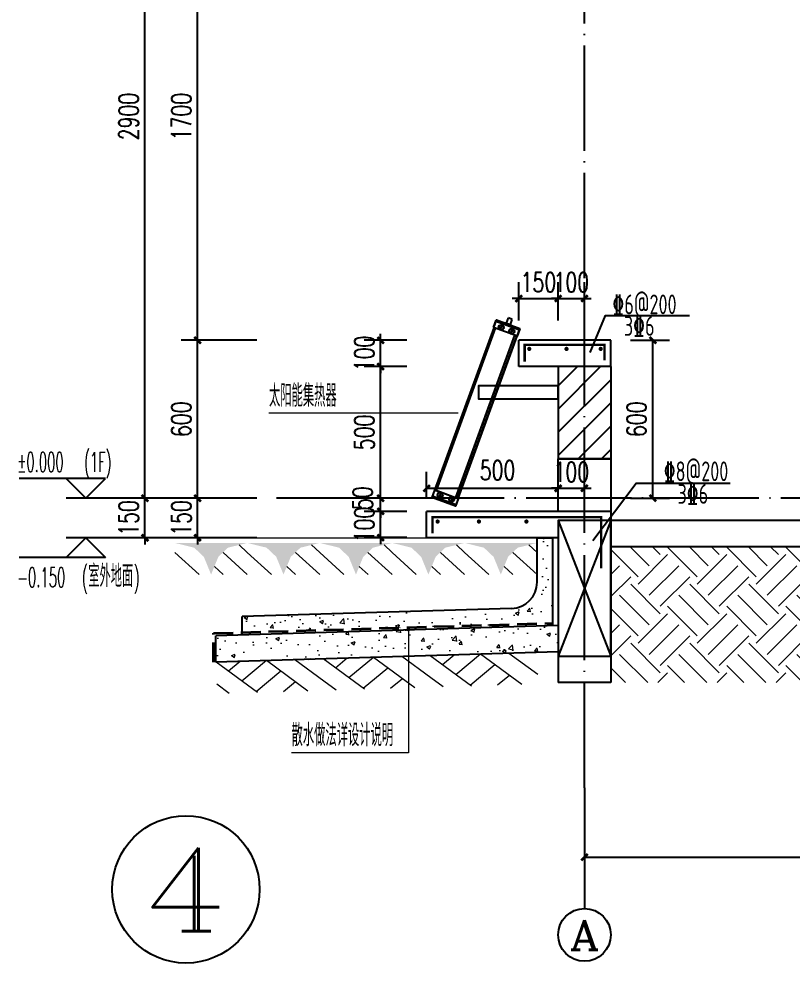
# Model space of a CAD drawing. Extents: x 393367 to 3005760, y 4998 to 826018.
# Drawn here: x 2836350 to 2839292, y 441870 to 445458 of the extents above; entities that cross this region are included whole.
import ezdxf
from ezdxf.enums import TextEntityAlignment as Align

# ---------------------------------------------------------------- set-up
doc = ezdxf.new("R2010")
doc.units = 0
doc.header["$LTSCALE"] = 1000
doc.linetypes.add('DASH', pattern=[0.35, 0.25, -0.1])
doc.linetypes.add('DOTE', pattern=[2.42, 2, -0.2, 0.02, -0.2])
doc.layers.get('0').update_dxf_attribs({"linetype": 'CONTINUOUS'})
doc.layers.get('Defpoints').update_dxf_attribs({"linetype": 'CONTINUOUS'})
for name, color, linetype in [('AXIS', 3, 'CONTINUOUS'), ('AXIS_TEXT', 7, 'CONTINUOUS'), ('COLUMN', 140, 'CONTINUOUS'), ('DIM_ELEV', 3, 'CONTINUOUS'), ('DOTE', 8, 'DOTE'), ('PUB_DIM', 3, 'CONTINUOUS'), ('PUB_HATCH', 8, 'CONTINUOUS'), ('PUB_TEXT', 7, 'CONTINUOUS'), ('S-大样-砼线', 7, 'CONTINUOUS'), ('S-引出线', 40, 'CONTINUOUS'), ('TEXT', 7, 'CONTINUOUS'), ('WALL', 130, 'CONTINUOUS'), ('实线层', 7, 'CONTINUOUS')]:
    doc.layers.add(name, color=color, linetype=linetype)
for name, color, linetype, lineweight in [('DIM_IDEN', 3, 'CONTINUOUS', 15), ('REIN', 1, 'CONTINUOUS', 18), ('填充', 251, 'CONTINUOUS', 5), ('平面-排水沟', 86, 'CONTINUOUS', 15), ('立面-中轮廓线', 30, 'CONTINUOUS', 35), ('粉刷', 251, 'CONTINUOUS', 9)]:
    doc.layers.add(name, color=color, linetype=linetype, lineweight=lineweight)
doc.styles.add('_TCH_AXIS', font='COMPLEX', dxfattribs={"bigfont": 'GBCBIG'})
doc.styles.add('_TCH_DIM', font='simplex.shx', dxfattribs={"width": 0.65, "bigfont": 'gbcbig.shx'})
doc.styles.add('_TCH_DIM_T3', font='SIMPLEX', dxfattribs={"width": 0.705882, "bigfont": 'GBCBIG'})
doc.styles.add('COMPLEX', font='COMPLEX')
doc.styles.add('DIM_FONT_T3', font='SIMPLEX', dxfattribs={"width": 0.705882, "bigfont": 'GBCBIG'})
doc.styles.add('TSSD_Rein', font='Tssdeng.shx', dxfattribs={"width": 0.7, "bigfont": 'hztxt.shx'})
doc.styles.add('w', font='tssdeng.shx', dxfattribs={"width": 0.8, "bigfont": 'tssdchn.shx'})
doc.dimstyles.new('_TCH_ARCH&&25', dxfattribs={"dimtxt": 74.375, "dimasz": 25, "dimexe": 62.5, "dimexo": 75, "dimgap": 25, "dimtad": 1, "dimdec": 0, "dimzin": 0, "dimdsep": 46, "dimtxsty": '_TCH_DIM_T3', "dimblk": 'ARCHTICK', "dimcen": 0.09, "dimclrt": 7, "dimazin": 2, "dimtfac": 1, "dimtdec": 0, "dimtix": 1, "dimtmove": 2, "dimatfit": 3, "dimfxl": 1, "dimtolj": 1, "dimtzin": 0, "dimarcsym": 0})
pattern_1 = [(50, (28072.99, 249033.25), (143.452037, -12.550427), [15, -165]), (355, (28072.99, 249033.25), (-27.750267, 150.438427), [12, -132]), (100.4514, (28084.94, 249032.2), (115.701876, 137.88791), [12.74804, -140.22842]), (46.1842, (28072.99, 249073.25), (213.44821, -33.1038), [22.5, -247.5]), (96.6356, (28090.77, 249070.5), (186.93254, 194.82357), [19.12206, -210.3426]), (351.1842, (28072.99, 249073.25), (186.93239, 194.82372), [18, -198]), (21, (28092.99, 249063.25), (119.38141, -80.52378), [15, -165]), (326, (28092.99, 249063.25), (48.663066, 145.03001), [12, -132]), (71.4514, (28102.93, 249056.54), (168.044526, 64.5061), [12.74804, -140.22842]), (37.5, (28072.986, 249033.25), (2.431971, 66.578771), [0, -130.4, 0, -134, 0, -132.5]), (7.5, (28072.986, 249033.25), (52.613907, 78.882342), [0, -76.4, 0, -127.4, 0, -50.5]), (327.5, (28028.386, 249033.25), (106.764487, -4.510974), [0, -50, 0, -156, 0, -207]), (317.5, (28008.39, 249033.25), (116.637234, 20.020996), [0, -65, 0, -103.6, 0, -147])]

# ---------------------------------------------------------------- blocks, each defined once
blk = doc.blocks.new('A$C01192DFB')
at = {"layer": '实线层', "color": 5}
for p, q in [((-196.4, 238.3), (-189.3, 257.6)), ((-174.3, 252.1), (-189.3, 257.6)), ((-181.3, 232.8), (-174.3, 252.1)), ((-468.5, -396.9), (-243.8, 220.5)), ((-243.5, 220.4), (-468.2, -397)), ((-467.7, -397.2), (-243, 220.2)), ((-240, 219.1), (-464.7, -398.3)), ((-239.5, 218.9), (-464.2, -398.5)), ((-245.2, 221), (-235.1, 248.7)), ((-155, 188.2), (-245.2, 221)), ((-244.8, 220.8), (-234.5, 249)), ((-146.5, 211.5), (-236.8, 244.3)), ((-146.9, 212), (-236.2, 244.4)), ((-235.1, 248.7), (-234.7, 248.5)), ((-145.3, 216.4), (-234.6, 248.9)), ((-145.2, 216.5), (-234.5, 249)), ((-219.7, 220.8), (-218.7, 223.5)), ((-217.8, 218.6), (-219.7, 220.8)), ((-219.4, 214.4), (-214.3, 228.2)), ((-218.7, 223.5), (-215.9, 224)), ((-215, 219.1), (-217.8, 218.6)), ((-215.9, 224), (-214, 221.8)), ((-214, 221.8), (-215, 219.1)), ((-196.4, 238.3), (-203, 237.5)), ((-176.7, 228), (-203, 237.5)), ((-196.4, 238.3), (-181.3, 232.8)), ((-181.3, 232.8), (-176.7, 228)), ((-155.5, 188.3), (-145.2, 216.5)), ((-155, 188.2), (-144.9, 215.9)), ((-144.9, 215.9), (-145.4, 216)), ((-166, 192.2), (-390.7, -425.2)), ((-165.7, 192), (-390.4, -425.3)), ((-381.9, -428.4), (-157.2, 189)), ((-156.8, 188.8), (-381.5, -428.6)), ((-381.1, -428.7), (-156.4, 188.7)), ((-179.3, 206.1), (-178.4, 208.8)), ((-177.5, 203.9), (-179.3, 206.1)), ((-179, 199.7), (-174, 213.5)), ((-178.4, 208.8), (-175.5, 209.3)), ((-174.6, 204.4), (-177.5, 203.9)), ((-175.5, 209.3), (-173.7, 207.1)), ((-173.7, 207.1), (-174.6, 204.4)), ((-469.9, -396.4), (-480, -424.1)), ((-480, -424.1), (-479.6, -424.3)), ((-469.5, -396.6), (-479.7, -424.8)), ((-390.4, -457.1), (-479.7, -424.6)), ((-390.5, -457.2), (-479.7, -424.8)), ((-388.2, -452.5), (-478.4, -419.7)), ((-388.8, -452.7), (-478.1, -420.2)), ((-379.7, -429.2), (-469.9, -396.4)), ((-379.7, -429.2), (-468, -397.1)), ((-450.2, -412.7), (-451.2, -415.4)), ((-451.2, -415.4), (-449.4, -417.6)), ((-445.9, -408), (-450.9, -421.8)), ((-447.4, -412.2), (-450.2, -412.7)), ((-449.4, -417.6), (-446.5, -417.1)), ((-445.5, -414.4), (-447.4, -412.2)), ((-446.5, -417.1), (-445.5, -414.4)), ((-406.6, -428.6), (-407.6, -431.3)), ((-402.2, -423.9), (-407.2, -437.7)), ((-403.7, -428.1), (-406.6, -428.6)), ((-401.9, -430.3), (-403.7, -428.1)), ((-402.9, -433), (-401.9, -430.3)), ((-380.2, -429.1), (-390.5, -457.2)), ((-379.7, -429.2), (-389.8, -456.9)), ((-407.6, -431.3), (-405.7, -433.5)), ((-405.7, -433.5), (-402.9, -433)), ((-389.8, -456.9), (-390.3, -456.8))]:
    blk.add_line(p, q, dxfattribs=at)
for points in [[(-236.8, 244.3), (-236.7, 244.4), (-236.5, 244.5), (-236.4, 244.5), (-236.2, 244.4)], [(-146.5, 211.5), (-146.5, 211.6), (-146.6, 211.7), (-146.7, 211.9), (-146.9, 212)], [(-478.4, -419.7), (-478.4, -419.8), (-478.4, -420), (-478.2, -420.1), (-478.1, -420.2)], [(-388.2, -452.5), (-388.3, -452.6), (-388.4, -452.7), (-388.6, -452.7), (-388.8, -452.7)]]:
    blk.add_lwpolyline(points, dxfattribs=at)
blk.add_lwpolyline([(0, 0), (-302.4, 0), (-302.4, -49.7), (0, -49.7)], close=True, dxfattribs=at)
for centre, radius in [((-216.8, 221.3), 10), ((-216.8, 221.3), 9.5), ((-176.5, 206.6), 10), ((-176.5, 206.6), 9.5), ((-448.4, -414.9), 10), ((-448.4, -414.9), 9.5), ((-404.7, -430.8), 10), ((-404.7, -430.8), 9.5)]:
    blk.add_circle(centre, radius, dxfattribs=at)
for centre, start, end in [((-234.7, 248.5), 70, 160), ((-145.4, 216), 340, 70), ((-479.6, -424.3), 160, 250), ((-390.3, -456.8), 250, 340)]:
    blk.add_arc(centre, 0.5, start, end, dxfattribs=at)
blk = doc.blocks.new('$LINEPAT$素土夯实')
at = {"color": 0}
for p, q in [((0, -210), (210, 0)), ((120, -300), (420, 0)), ((420, 0), (607.5, -187.5)), ((495, -300), (795, 0)), ((615, 0), (705, -90)), ((315, -105), (502.5, -292.5)), ((210, -210), (300, -300)), ((705, -300), (795, -210))]:
    blk.add_line(p, q, dxfattribs=at)
blk = doc.blocks.new('$LinePat$自然土壤')
at = {"color": 0}
for p, q in [((0, -90), (71, -19)), ((0, -300), (210.7, -89.3)), ((420, -300), (630, -90)), ((210, -300), (286.4, -223.6))]:
    blk.add_line(p, q, dxfattribs=at)
for points in [[(0, 0), (630, 0), (168, -45), (462, -45)], [(168, -45), (462, -45), (252, -132), (378, -132)], [(252, -132), (378, -132), (315, -300)]]:
    blk.add_solid(points, dxfattribs=at)
blk = doc.blocks.new('sanshui')
at = {"layer": '粉刷'}
h = blk.add_hatch(dxfattribs=at)
h.set_pattern_fill('混凝土', color=256, scale=20)
h.set_pattern_definition(pattern_1)
edge = h.paths.add_edge_path()
edge.add_line((346317.8, 427329.6), (346257.8, 427329.6))
edge.add_line((346257.8, 427329.6), (346257.8, 427160.3))
edge.add_arc((346157.8, 427160.3), 100, 271.7184, 360, ccw=False)
edge.add_line((346160.8, 427060.3), (345137.8, 427029.6))
edge.add_line((345137.8, 427029.6), (345137.8, 426969.6))
edge.add_line((345137.8, 426969.6), (346317.8, 427005))
edge.add_line((346317.8, 427005), (346317.8, 427329.6))
h = blk.add_hatch(dxfattribs=at)
h.set_pattern_fill('混凝土', color=256, scale=20)
h.set_pattern_definition(pattern_1)
h.paths.add_polyline_path([(346337.8, 426895.6), (346337.8, 426995.6), (345037.8, 426956.6), (345037.8, 426856.6)])
at = {"layer": 'COLUMN'}
for p, q in [((346257.8, 427329.6), (346317.8, 427329.6)), ((346257.8, 427160.3), (346257.8, 427329.6)), ((346317.8, 426995), (346317.8, 427329.6)), ((346160.8, 427060.3), (345137.8, 427029.6)), ((345137.8, 426959.6), (345137.8, 427029.6)), ((346338.1, 426995.6), (345037.8, 426956.6)), ((345037.8, 426856.6), (345037.8, 426956.6)), ((346338.1, 426895.6), (345037.8, 426856.6))]:
    blk.add_line(p, q, dxfattribs=at)
blk.add_arc((346157.8, 427160.3), 100, 271.7184, 0, dxfattribs=at)
at = {"layer": '立面-中轮廓线', "linetype": 'DASH', "ltscale": 0.3}
blk.add_lwpolyline([(345027.8, 426856.6), (345027.8, 426966.3), (346317.8, 427005)], dxfattribs=at)
at = {"layer": '粉刷'}
blk.add_line((344881.5, 427329.6), (346257.8, 427329.6), dxfattribs=at)
at = {"layer": '粉刷', "yscale": 0.4, "zscale": 0.4}
for name, p, xscale, rotation in [('$LinePat$自然土壤', (345156.8, 427309.6), -0.4369306507241237, 359.9999999999903), ('$LinePat$自然土壤', (345432, 427309.6), -0.4369306507241237, 359.9999999999903), ('$LinePat$自然土壤', (345707.3, 427309.6), -0.4369306507241237, 359.9999999999903), ('$LinePat$自然土壤', (345982.6, 427309.6), -0.4369306507241237, 359.9999999999903), ('$LinePat$自然土壤', (346257.8, 427309.6), -0.4369306507241237, 359.9999999999903), ('$LINEPAT$素土夯实', (345851.2, 426881), -0.5117605352322558, 1.718358001643932), ('$LINEPAT$素土夯实', (346257.8, 426893.2), -0.5117605352322558, 1.718358001643932), ('$LINEPAT$素土夯实', (345444.5, 426868.8), -0.5117605352322558, 1.718358001643932)]:
    blk.add_blockref(name, p, dxfattribs=dict(at, xscale=xscale, rotation=rotation))
blk = doc.blocks.new('_ArchTick')
at = {"color": 0, "linetype": 'ByBlock', "const_width": 0.4}
blk.add_lwpolyline([(-0.5, -0.5), (0.5, 0.5)], dxfattribs=at)
blk = doc.blocks.new('*D1019')
at = {"layer": 'Defpoints', "color": 0, "transparency": 16777216}
for p in [(2838599.4, 444236.5), (2838759.4, 444236.5), (2838599.4, 443636.5)]:
    blk.add_point(p, dxfattribs=at)
at = {"layer": 'PUB_DIM', "color": 0, "lineweight": -2, "transparency": 16777216}
for p, q in [((2838674.4, 444236.5), (2838821.9, 444236.5)), ((2838759.4, 443636.5), (2838759.4, 444236.5)), ((2838674.4, 443636.5), (2838821.9, 443636.5))]:
    blk.add_line(p, q, dxfattribs=at)
at = {"layer": 'PUB_DIM', "color": 0, "lineweight": -2, "transparency": 16777216, "xscale": 25, "yscale": 25, "zscale": 25}
for p, rotation in [((2838759.4, 444236.5), 90), ((2838759.4, 443636.5), 270)]:
    blk.add_blockref('_ArchTick', p, dxfattribs=dict(at, rotation=rotation))
at = {"layer": 'PUB_DIM', "color": 7, "transparency": 16777216, "insert": (2838697.2, 443936.5), "char_height": 74.38, "attachment_point": 5, "rotation": 90, "style": '_TCH_DIM_T3'}
blk.add_mtext('\\A1;600', dxfattribs=at)
blk = doc.blocks.new('*D1020')
at = {"layer": 'Defpoints', "color": 0, "transparency": 16777216}
for p in [(2838399.5, 443674.1), (2837899.4, 443561.5), (2838399.5, 443561.5)]:
    blk.add_point(p, dxfattribs=at)
at = {"layer": 'PUB_DIM', "color": 0, "lineweight": -2, "transparency": 16777216}
for p, q in [((2837899.4, 443636.5), (2837899.4, 443736.6)), ((2838399.5, 443636.5), (2838399.5, 443736.6)), ((2837899.4, 443674.1), (2838399.5, 443674.1))]:
    blk.add_line(p, q, dxfattribs=at)
at = {"layer": 'PUB_DIM', "color": 0, "lineweight": -2, "transparency": 16777216, "xscale": 25, "yscale": 25, "zscale": 25, "rotation": 180}
blk.add_blockref('_ArchTick', (2837899.4, 443674.1), dxfattribs=at)
at = {"layer": 'PUB_DIM', "color": 0, "lineweight": -2, "transparency": 16777216, "xscale": 25, "yscale": 25, "zscale": 25}
blk.add_blockref('_ArchTick', (2838399.5, 443674.1), dxfattribs=at)
at = {"layer": 'PUB_DIM', "color": 7, "transparency": 16777216, "insert": (2838169, 443742.8), "char_height": 74.38, "attachment_point": 5, "style": '_TCH_DIM_T3'}
blk.add_mtext('\\A1;500', dxfattribs=at)
blk = doc.blocks.new('*D1021')
at = {"layer": 'Defpoints', "color": 0, "transparency": 16777216}
for p in [(2838499.5, 443674.1), (2838399.5, 443561.5), (2838499.5, 443561.5)]:
    blk.add_point(p, dxfattribs=at)
at = {"layer": 'PUB_DIM', "color": 0, "lineweight": -2, "transparency": 16777216}
for p, q in [((2838399.5, 443636.5), (2838399.5, 443736.6)), ((2838499.5, 443636.5), (2838499.5, 443736.6)), ((2838399.5, 443674.1), (2838374.5, 443674.1)), ((2838399.5, 443674.1), (2838499.5, 443674.1)), ((2838499.5, 443674.1), (2838524.5, 443674.1))]:
    blk.add_line(p, q, dxfattribs=at)
at = {"layer": 'PUB_DIM', "color": 0, "lineweight": -2, "transparency": 16777216, "xscale": 25, "yscale": 25, "zscale": 25}
blk.add_blockref('_ArchTick', (2838399.5, 443674.1), dxfattribs=at)
at = {"layer": 'PUB_DIM', "color": 0, "lineweight": -2, "transparency": 16777216, "xscale": 25, "yscale": 25, "zscale": 25, "rotation": 180}
blk.add_blockref('_ArchTick', (2838499.5, 443674.1), dxfattribs=at)
at = {"layer": 'PUB_DIM', "color": 7, "transparency": 16777216, "insert": (2838449.5, 443736.2), "char_height": 74.38, "attachment_point": 5, "style": '_TCH_DIM_T3'}
blk.add_mtext('\\A1;100', dxfattribs=at)
blk = doc.blocks.new('*D1022')
at = {"layer": 'Defpoints', "color": 0, "transparency": 16777216}
for p in [(2838399.4, 444395), (2838249.4, 444236.5), (2838399.4, 444236.5)]:
    blk.add_point(p, dxfattribs=at)
at = {"layer": 'PUB_DIM', "color": 0, "lineweight": -2, "transparency": 16777216}
for p, q in [((2838249.4, 444311.5), (2838249.4, 444457.5)), ((2838399.4, 444311.5), (2838399.4, 444457.5)), ((2838249.4, 444395), (2838224.4, 444395)), ((2838249.4, 444395), (2838399.4, 444395)), ((2838399.4, 444395), (2838424.4, 444395))]:
    blk.add_line(p, q, dxfattribs=at)
at = {"layer": 'PUB_DIM', "color": 0, "lineweight": -2, "transparency": 16777216, "xscale": 25, "yscale": 25, "zscale": 25}
blk.add_blockref('_ArchTick', (2838249.4, 444395), dxfattribs=at)
at = {"layer": 'PUB_DIM', "color": 0, "lineweight": -2, "transparency": 16777216, "xscale": 25, "yscale": 25, "zscale": 25, "rotation": 180}
blk.add_blockref('_ArchTick', (2838399.4, 444395), dxfattribs=at)
at = {"layer": 'PUB_DIM', "color": 7, "transparency": 16777216, "insert": (2838324.4, 444457.2), "char_height": 74.38, "attachment_point": 5, "style": '_TCH_DIM_T3'}
blk.add_mtext('\\A1;150', dxfattribs=at)
blk = doc.blocks.new('*D1023')
at = {"layer": 'Defpoints', "color": 0, "transparency": 16777216}
for p in [(2838499.4, 444395), (2838399.4, 444236.5), (2838499.4, 444236.5)]:
    blk.add_point(p, dxfattribs=at)
at = {"layer": 'PUB_DIM', "color": 0, "lineweight": -2, "transparency": 16777216}
for p, q in [((2838399.4, 444311.5), (2838399.4, 444457.5)), ((2838499.4, 444311.5), (2838499.4, 444457.5)), ((2838399.4, 444395), (2838374.4, 444395)), ((2838399.4, 444395), (2838499.4, 444395)), ((2838499.4, 444395), (2838524.4, 444395))]:
    blk.add_line(p, q, dxfattribs=at)
at = {"layer": 'PUB_DIM', "color": 0, "lineweight": -2, "transparency": 16777216, "xscale": 25, "yscale": 25, "zscale": 25}
blk.add_blockref('_ArchTick', (2838399.4, 444395), dxfattribs=at)
at = {"layer": 'PUB_DIM', "color": 0, "lineweight": -2, "transparency": 16777216, "xscale": 25, "yscale": 25, "zscale": 25, "rotation": 180}
blk.add_blockref('_ArchTick', (2838499.4, 444395), dxfattribs=at)
at = {"layer": 'PUB_DIM', "color": 7, "transparency": 16777216, "insert": (2838449.4, 444457.2), "char_height": 74.38, "attachment_point": 5, "style": '_TCH_DIM_T3'}
blk.add_mtext('\\A1;100', dxfattribs=at)
blk = doc.blocks.new('*D1024')
at = {"layer": 'Defpoints', "color": 0, "transparency": 16777216}
for p in [(2837724.8, 444236.5), (2837899.4, 444236.5), (2837899.4, 444136.5)]:
    blk.add_point(p, dxfattribs=at)
at = {"layer": 'PUB_DIM', "color": 0, "lineweight": -2, "transparency": 16777216}
for p, q in [((2837724.8, 444236.5), (2837724.8, 444261.5)), ((2837824.4, 444236.5), (2837662.3, 444236.5)), ((2837724.8, 444136.5), (2837724.8, 444236.5)), ((2837824.4, 444136.5), (2837662.3, 444136.5)), ((2837724.8, 444136.5), (2837724.8, 444111.5))]:
    blk.add_line(p, q, dxfattribs=at)
at = {"layer": 'PUB_DIM', "color": 0, "lineweight": -2, "transparency": 16777216, "xscale": 25, "yscale": 25, "zscale": 25}
for p, rotation in [((2837724.8, 444236.5), 270), ((2837724.8, 444136.5), 90)]:
    blk.add_blockref('_ArchTick', p, dxfattribs=dict(at, rotation=rotation))
at = {"layer": 'PUB_DIM', "color": 7, "transparency": 16777216, "insert": (2837662.6, 444186.5), "char_height": 74.38, "attachment_point": 5, "rotation": 90, "style": '_TCH_DIM_T3'}
blk.add_mtext('\\A1;100', dxfattribs=at)
blk = doc.blocks.new('*D1025')
at = {"layer": 'Defpoints', "color": 0, "transparency": 16777216}
for p in [(2837724.8, 444136.5), (2837899.4, 444136.5), (2837899.4, 443636.5)]:
    blk.add_point(p, dxfattribs=at)
at = {"layer": 'PUB_DIM', "color": 0, "lineweight": -2, "transparency": 16777216}
for p, q in [((2837824.4, 444136.5), (2837662.3, 444136.5)), ((2837724.8, 443636.5), (2837724.8, 444136.5)), ((2837824.4, 443636.5), (2837662.3, 443636.5))]:
    blk.add_line(p, q, dxfattribs=at)
at = {"layer": 'PUB_DIM', "color": 0, "lineweight": -2, "transparency": 16777216, "xscale": 25, "yscale": 25, "zscale": 25}
for p, rotation in [((2837724.8, 444136.5), 90), ((2837724.8, 443636.5), 270)]:
    blk.add_blockref('_ArchTick', p, dxfattribs=dict(at, rotation=rotation))
at = {"layer": 'PUB_DIM', "color": 7, "transparency": 16777216, "insert": (2837662.6, 443886.5), "char_height": 74.38, "attachment_point": 5, "rotation": 90, "style": '_TCH_DIM_T3'}
blk.add_mtext('\\A1;500', dxfattribs=at)
blk = doc.blocks.new('*D1026')
at = {"layer": 'Defpoints', "color": 0, "transparency": 16777216}
for p in [(2837724.8, 443636.5), (2837899.4, 443636.5), (2837899.4, 443586.5)]:
    blk.add_point(p, dxfattribs=at)
at = {"layer": 'PUB_DIM', "color": 0, "lineweight": -2, "transparency": 16777216}
for p, q in [((2837824.4, 443636.5), (2837662.3, 443636.5)), ((2837724.8, 443636.5), (2837724.8, 443661.5)), ((2837724.8, 443586.5), (2837724.8, 443636.5)), ((2837824.4, 443586.5), (2837662.3, 443586.5)), ((2837724.8, 443586.5), (2837724.8, 443561.5))]:
    blk.add_line(p, q, dxfattribs=at)
at = {"layer": 'PUB_DIM', "color": 0, "lineweight": -2, "transparency": 16777216, "xscale": 25, "yscale": 25, "zscale": 25}
for p, rotation in [((2837724.8, 443636.5), 270), ((2837724.8, 443586.5), 90)]:
    blk.add_blockref('_ArchTick', p, dxfattribs=dict(at, rotation=rotation))
at = {"layer": 'PUB_DIM', "color": 7, "transparency": 16777216, "insert": (2837656.1, 443636.5), "char_height": 74.38, "attachment_point": 5, "rotation": 90, "style": '_TCH_DIM_T3'}
blk.add_mtext('\\A1;50', dxfattribs=at)
blk = doc.blocks.new('*D1027')
at = {"layer": 'Defpoints', "color": 0, "transparency": 16777216}
for p in [(2837724.8, 443586.5), (2837899.4, 443586.5), (2837899.4, 443486.5)]:
    blk.add_point(p, dxfattribs=at)
at = {"layer": 'PUB_DIM', "color": 0, "lineweight": -2, "transparency": 16777216}
for p, q in [((2837724.8, 443586.5), (2837724.8, 443611.5)), ((2837824.4, 443586.5), (2837662.3, 443586.5)), ((2837724.8, 443486.5), (2837724.8, 443586.5)), ((2837824.4, 443486.5), (2837662.3, 443486.5)), ((2837724.8, 443486.5), (2837724.8, 443461.5))]:
    blk.add_line(p, q, dxfattribs=at)
at = {"layer": 'PUB_DIM', "color": 0, "lineweight": -2, "transparency": 16777216, "xscale": 25, "yscale": 25, "zscale": 25}
for p, rotation in [((2837724.8, 443586.5), 270), ((2837724.8, 443486.5), 90)]:
    blk.add_blockref('_ArchTick', p, dxfattribs=dict(at, rotation=rotation))
at = {"layer": 'PUB_DIM', "color": 7, "transparency": 16777216, "insert": (2837662.6, 443536.5), "char_height": 74.38, "attachment_point": 5, "rotation": 90, "style": '_TCH_DIM_T3'}
blk.add_mtext('\\A1;100', dxfattribs=at)
blk = doc.blocks.new('*D1079')
at = {"layer": 'AXIS', "color": 0, "lineweight": -2, "transparency": 16777216}
for p, q in [((2838499.4, 442461.5), (2838499.4, 442209.9)), ((2840299.4, 442461.5), (2840299.4, 442209.9)), ((2838499.4, 442272.4), (2840299.4, 442272.4))]:
    blk.add_line(p, q, dxfattribs=at)
at = {"layer": 'Defpoints', "color": 0, "transparency": 16777216}
for p in [(2838499.4, 442536.5), (2840299.4, 442536.5), (2840299.4, 442272.4)]:
    blk.add_point(p, dxfattribs=at)
at = {"layer": 'AXIS', "color": 0, "lineweight": -2, "transparency": 16777216, "xscale": 25, "yscale": 25, "zscale": 25, "rotation": 180}
blk.add_blockref('_ArchTick', (2838499.4, 442272.4), dxfattribs=at)
at = {"layer": 'AXIS', "color": 0, "lineweight": -2, "transparency": 16777216, "xscale": 25, "yscale": 25, "zscale": 25}
blk.add_blockref('_ArchTick', (2840299.4, 442272.4), dxfattribs=at)
at = {"layer": 'AXIS', "color": 7, "transparency": 16777216, "insert": (2839399.4, 442334.6), "char_height": 74.38, "attachment_point": 5, "style": '_TCH_DIM_T3'}
blk.add_mtext('\\A1;1800', dxfattribs=at)
blk = doc.blocks.new('*D1083')
at = {"layer": 'Defpoints', "color": 0, "transparency": 16777216}
for p in [(2837029.2, 443636.5), (2837329.2, 443636.5), (2837329.2, 443486)]:
    blk.add_point(p, dxfattribs=at)
at = {"layer": 'PUB_DIM', "color": 0, "lineweight": -2, "transparency": 16777216}
for p, q in [((2837254.2, 443636.5), (2836966.7, 443636.5)), ((2837029.2, 443636.5), (2837029.2, 443661.5)), ((2837029.2, 443486), (2837029.2, 443636.5)), ((2837254.2, 443486), (2836966.7, 443486)), ((2837029.2, 443486), (2837029.2, 443461))]:
    blk.add_line(p, q, dxfattribs=at)
at = {"layer": 'PUB_DIM', "color": 0, "lineweight": -2, "transparency": 16777216, "xscale": 25, "yscale": 25, "zscale": 25}
for p, rotation in [((2837029.2, 443636.5), 270), ((2837029.2, 443486), 90)]:
    blk.add_blockref('_ArchTick', p, dxfattribs=dict(at, rotation=rotation))
at = {"layer": 'PUB_DIM', "color": 7, "transparency": 16777216, "insert": (2836967.1, 443561.2), "char_height": 74.38, "attachment_point": 5, "rotation": 90, "style": '_TCH_DIM_T3'}
blk.add_mtext('\\A1;150', dxfattribs=at)
blk = doc.blocks.new('*D1084')
at = {"layer": 'Defpoints', "color": 0, "transparency": 16777216}
for p in [(2837029.2, 444236.5), (2837329.2, 444236.5), (2837329.2, 443636.5)]:
    blk.add_point(p, dxfattribs=at)
at = {"layer": 'PUB_DIM', "color": 0, "lineweight": -2, "transparency": 16777216}
for p, q in [((2837254.2, 444236.5), (2836966.7, 444236.5)), ((2837029.2, 443636.5), (2837029.2, 444236.5)), ((2837254.2, 443636.5), (2836966.7, 443636.5))]:
    blk.add_line(p, q, dxfattribs=at)
at = {"layer": 'PUB_DIM', "color": 0, "lineweight": -2, "transparency": 16777216, "xscale": 25, "yscale": 25, "zscale": 25}
for p, rotation in [((2837029.2, 444236.5), 90), ((2837029.2, 443636.5), 270)]:
    blk.add_blockref('_ArchTick', p, dxfattribs=dict(at, rotation=rotation))
at = {"layer": 'PUB_DIM', "color": 7, "transparency": 16777216, "insert": (2836967.1, 443936.5), "char_height": 74.38, "attachment_point": 5, "rotation": 90, "style": '_TCH_DIM_T3'}
blk.add_mtext('\\A1;600', dxfattribs=at)
blk = doc.blocks.new('*D1085')
at = {"layer": 'Defpoints', "color": 0, "transparency": 16777216}
for p in [(2837029.2, 445936.5), (2837329.2, 445936.5), (2837329.2, 444236.5)]:
    blk.add_point(p, dxfattribs=at)
at = {"layer": 'PUB_DIM', "color": 0, "lineweight": -2, "transparency": 16777216}
for p, q in [((2837254.2, 445936.5), (2836966.7, 445936.5)), ((2837029.2, 444236.5), (2837029.2, 445936.5)), ((2837254.2, 444236.5), (2836966.7, 444236.5))]:
    blk.add_line(p, q, dxfattribs=at)
at = {"layer": 'PUB_DIM', "color": 0, "lineweight": -2, "transparency": 16777216, "xscale": 25, "yscale": 25, "zscale": 25}
for p, rotation in [((2837029.2, 445936.5), 90), ((2837029.2, 444236.5), 270)]:
    blk.add_blockref('_ArchTick', p, dxfattribs=dict(at, rotation=rotation))
at = {"layer": 'PUB_DIM', "color": 7, "transparency": 16777216, "insert": (2836967.1, 445086.5), "char_height": 74.38, "attachment_point": 5, "rotation": 90, "style": '_TCH_DIM_T3'}
blk.add_mtext('\\A1;1700', dxfattribs=at)
blk = doc.blocks.new('*D1103')
at = {"layer": 'Defpoints', "color": 0, "transparency": 16777216}
for p in [(2836829.2, 443636.5), (2837329.2, 443636.5), (2837329.2, 443486)]:
    blk.add_point(p, dxfattribs=at)
at = {"layer": 'PUB_DIM', "color": 0, "lineweight": -2, "transparency": 16777216}
for p, q in [((2837254.2, 443636.5), (2836766.7, 443636.5)), ((2836829.2, 443636.5), (2836829.2, 443661.5)), ((2836829.2, 443486), (2836829.2, 443636.5)), ((2837254.2, 443486), (2836766.7, 443486)), ((2836829.2, 443486), (2836829.2, 443461))]:
    blk.add_line(p, q, dxfattribs=at)
at = {"layer": 'PUB_DIM', "color": 0, "lineweight": -2, "transparency": 16777216, "xscale": 25, "yscale": 25, "zscale": 25}
for p, rotation in [((2836829.2, 443636.5), 270), ((2836829.2, 443486), 90)]:
    blk.add_blockref('_ArchTick', p, dxfattribs=dict(at, rotation=rotation))
at = {"layer": 'PUB_DIM', "color": 7, "transparency": 16777216, "insert": (2836767.1, 443561.2), "char_height": 74.38, "attachment_point": 5, "rotation": 90, "style": '_TCH_DIM_T3'}
blk.add_mtext('\\A1;150', dxfattribs=at)
blk = doc.blocks.new('*D1104')
at = {"layer": 'Defpoints', "color": 0, "transparency": 16777216}
for p in [(2836829.2, 446536.5), (2837329.2, 446536.5), (2837329.2, 443636.5)]:
    blk.add_point(p, dxfattribs=at)
at = {"layer": 'PUB_DIM', "color": 0, "lineweight": -2, "transparency": 16777216}
for p, q in [((2837254.2, 446536.5), (2836766.7, 446536.5)), ((2836829.2, 443636.5), (2836829.2, 446536.5)), ((2837254.2, 443636.5), (2836766.7, 443636.5))]:
    blk.add_line(p, q, dxfattribs=at)
at = {"layer": 'PUB_DIM', "color": 0, "lineweight": -2, "transparency": 16777216, "xscale": 25, "yscale": 25, "zscale": 25}
for p, rotation in [((2836829.2, 446536.5), 90), ((2836829.2, 443636.5), 270)]:
    blk.add_blockref('_ArchTick', p, dxfattribs=dict(at, rotation=rotation))
at = {"layer": 'PUB_DIM', "color": 7, "transparency": 16777216, "insert": (2836767.1, 445086.5), "char_height": 74.38, "attachment_point": 5, "rotation": 90, "style": '_TCH_DIM_T3'}
blk.add_mtext('\\A1;2900', dxfattribs=at)
blk = doc.blocks.new('_axiso')
blk.add_circle((0, 0), 0.5)
at = {"layer": 'AXIS_TEXT', "style": 'COMPLEX', "width": 1.041667}
blk.add_attdef('A', text='', height=0.56, dxfattribs=at).set_placement((-0.25, -0.28), (0.25, -0.28), align=Align.FIT)

msp = doc.modelspace()

# ---------------------------------------------------------------- hatches: boundary and pattern name
at = {"layer": 'PUB_HATCH'}
h = msp.add_hatch(dxfattribs=at)
h.set_pattern_fill('普通砖', color=256, scale=25, style=0)
h.set_pattern_definition([(45, (2411524.25, 612130.613), (-44.1941915, 44.1941915), [])])
h.paths.add_polyline_path([(2838599.43221, 444136.45355), (2838399.43221, 444136.45355), (2838399.43221, 443786.45355), (2838599.43221, 443786.45355)])
at = {"layer": '填充'}
h = msp.add_hatch(dxfattribs=at)
h.set_pattern_fill('EARTH', color=250, scale=50, angle=45, style=0)
h.set_pattern_definition([(45, (1973090.36, 569622.54), (0, 224.506403), [158.75, -158.75]), (45, (1973048.26, 569664.63), (0, 224.506403), [158.75, -158.75]), (45, (1973006.17, 569706.73), (0, 224.506403), [158.75, -158.75]), (135, (1973006.17, 569734.79), (-224.506403, 0), [158.75, -158.75]), (135, (1973048.26, 569776.88), (-224.506403, 0), [158.75, -158.75]), (135, (1973090.36, 569818.98), (-224.506403, 0), [158.75, -158.75])])
h.paths.add_polyline_path([(2838599.43221, 442936.46766), (2840199.42299, 442936.43486), (2840199.42299, 443451.44301), (2838599.43221, 443451.46409)])

# ---------------------------------------------------------------- linework, layer by layer
at = {"layer": 'AXIS'}
msp.add_line((2838499.40174, 442536.45126), (2838499.40174, 442077.05946), dxfattribs=at)
at = {"layer": 'AXIS', "color": 6}
msp.add_circle((2836984.82079, 442149.87514), 280, dxfattribs=at)
at = {"layer": 'DIM_ELEV'}
for p, q in [((2836679.23806, 443711.45355), (2836351.23806, 443711.45355)), ((2836604.23806, 443636.45355), (2836529.23806, 443711.45355)), ((2836604.23806, 443636.45355), (2836679.23806, 443711.45355)), ((2837029.23806, 443636.45355), (2836529.23806, 443636.45355)), ((2836604.23806, 443485.9831), (2836529.23806, 443410.9831)), ((2837029.23806, 443485.9831), (2836529.23806, 443485.9831)), ((2836604.23806, 443485.9831), (2836679.23806, 443410.9831)), ((2836679.23806, 443410.9831), (2836351.23806, 443410.9831))]:
    msp.add_line(p, q, dxfattribs=at)
at = {"layer": 'DIM_IDEN'}
for p, q in [((2837837.95504, 443958.94553), (2837300.51838, 443958.94553)), ((2838019.03456, 443958.94553), (2837837.95504, 443958.94553))]:
    msp.add_line(p, q, dxfattribs=at)
at = {"layer": 'DOTE', "linetype": 'DOTE', "ltscale": 0.2}
for p, q in [((2838499.43222, 442536.45126), (2838499.43222, 462136.45355)), ((2841097.95713, 443636.45355), (2837329.23806, 443636.45355))]:
    msp.add_line(p, q, dxfattribs=at)
at = {"layer": 'REIN', "const_width": 9}
for points in [[(2838272.05029, 444155.02083), (2838272.05029, 444218.83091), (2838575.99714, 444218.83091), (2838575.99714, 444160.86603)], [(2837921.96726, 443503.17385), (2837921.96726, 443563.8851), (2838563.03537, 443563.8851), (2838563.03537, 443369.58417)]]:
    msp.add_lwpolyline(points, dxfattribs=at)
at = {"layer": 'REIN', "const_width": 8}
for points in [[(2838285.53762, 444203.76911, 1), (2838293.53762, 444203.76911, 1)], [(2838427.09456, 444203.76911, 1), (2838435.09456, 444203.76911, 1)], [(2838557.03633, 444203.76911, 1), (2838565.03633, 444203.76911, 1)], [(2837937.25303, 443547.70985, 1), (2837945.25303, 443547.70985, 1)], [(2838094.27754, 443547.70985, 1), (2838102.27754, 443547.70985, 1)], [(2838274.75017, 443547.70985, 1), (2838282.75017, 443547.70985, 1)]]:
    msp.add_lwpolyline(points, format="xyb", close=True, dxfattribs=at)
at = {"layer": 'S-大样-砼线'}
for p, q in [((2838399.42927, 443551.45355), (2838599.42927, 443036.45357)), ((2838599.43221, 443551.45355), (2838399.43222, 443036.45357))]:
    msp.add_line(p, q, dxfattribs=at)
msp.add_lwpolyline([(2838599.42927, 443551.45355), (2838399.42927, 443551.45355), (2838399.42927, 443036.45357), (2838599.42927, 443036.45357)], close=True, dxfattribs=at)
at = {"layer": 'S-引出线'}
for points in [[(2838521.55256, 444189.48981), (2838579.60681, 444331.03771), (2838898.0304, 444331.03771)], [(2838531.74742, 443476.16337), (2838695.40826, 443694.03171), (2839053.18154, 443694.03171)]]:
    msp.add_lwpolyline(points, dxfattribs=at)
at = {"layer": 'WALL'}
for p, q in [((2838599.43221, 444236.45355), (2838249.43222, 444236.45355)), ((2838249.43222, 444136.45355), (2838249.43222, 444236.45355)), ((2838599.43221, 444136.45355), (2838599.43221, 444236.45355)), ((2838599.43221, 444136.45355), (2838249.43222, 444136.45355)), ((2838399.43221, 444136.45355), (2838399.43221, 443786.45355)), ((2838599.43221, 444136.45355), (2838599.43221, 443786.45355)), ((2838599.43221, 443786.45355), (2838399.43221, 443786.45355)), ((2838599.43221, 443586.45355), (2837899.43222, 443586.45355)), ((2837899.43222, 443486.45355), (2837899.43222, 443586.45355)), ((2838599.43221, 443586.45355), (2838599.43221, 442936.45126)), ((2840299.43222, 443551.45355), (2838599.43221, 443551.45355)), ((2838599.43221, 443451.45355), (2838599.43221, 443551.45355)), ((2838399.43221, 443486.45355), (2837899.43222, 443486.45355)), ((2838399.43221, 443486.45355), (2838399.43221, 442936.45126)), ((2840199.42855, 443451.45355), (2838599.43221, 443451.45355)), ((2838599.43221, 442936.45126), (2838399.43221, 442936.45126))]:
    msp.add_line(p, q, dxfattribs=at)
msp.add_lwpolyline([(2838399.43221, 443786.45355), (2838599.43221, 443786.45355), (2838599.43221, 443586.45355), (2838399.43221, 443586.45355)], close=True, dxfattribs=at)
at = {"layer": '平面-排水沟'}
for p, q in [((2837830.41589, 443136.86057), (2837830.41589, 442669.01952)), ((2837830.41589, 442669.01952), (2837386.28414, 442669.01952))]:
    msp.add_line(p, q, dxfattribs=at)
at = {"layer": '平面-排水沟', "const_width": 6.66667}
msp.add_lwpolyline([(2837830.41589, 443140.1939, 1), (2837830.41589, 443133.52723, 1)], format="xyb", close=True, dxfattribs=at)

# ---------------------------------------------------------------- block references
for name, p in [('A$C01192DFB', (2838399.43221, 444063.70591)), ('sanshui', (2492061.30706, 16156.82213))]:
    msp.add_blockref(name, p)
at = {"layer": 'AXIS'}
ref = msp.add_blockref('_axiso', (2838499.40174, 441977.05946), dxfattribs=dict(at, xscale=200, yscale=200, zscale=200))
ref.add_attrib('A', 'A', dxfattribs={"layer": 'AXIS_TEXT', "height": 113.13708, "style": '_TCH_AXIS', "width": 1.166667}).set_placement((2838442.8332, 441920.49091), (2838555.97028, 441920.49091), align=Align.FIT)

# ---------------------------------------------------------------- texts
at = {"layer": 'AXIS_TEXT', "color": 6, "style": '_TCH_AXIS', "width": 1.3125}
msp.add_text('4', height=316.78384, dxfattribs=at).set_placement((2836826.42887, 441991.48322), (2837143.21271, 441991.48322), align=Align.FIT)
at = {"layer": 'PUB_TEXT'}
for s, height, style, width, p in [('太阳能集热器', 84.397163, 'DIM_FONT_T3', 0.705882, (2837300.51838, 443983.97053)), ('(1F)', 74.375, '_TCH_DIM', 0.494118, (2836597.61306, 443736.47855)), ('%%P0.000', 74.375, '_TCH_DIM', 0.494118, (2836343.73806, 443736.47855)), ('(', 74.375, '_TCH_DIM', 0.494118, (2836589.56306, 443298.4581)), ('室外地面', 84.397163, '_TCH_DIM', 0.7, (2836614.06306, 443298.4581)), (')', 74.375, '_TCH_DIM', 0.494118, (2836786.08433, 443298.4581)), ('-0.150', 74.375, '_TCH_DIM', 0.494118, (2836343.73806, 443298.4581)), ('散水做法详设计说明', 84.397163, 'DIM_FONT_T3', 0.705882, (2837386.28414, 442694.04452))]:
    msp.add_text(s, height=height, dxfattribs=dict(at, style=style, width=width)).set_placement(p)
at = {"layer": 'TEXT', "width": 0.7}
for s, style, p in [('%%1326@200', 'w', (2838605.75722, 444335.45419)), ('3%%1326', 'w', (2838649.17861, 444253.41795)), ('%%1328@200', 'TSSD_Rein', (2838800.80965, 443701.09452)), ('3%%1326', 'TSSD_Rein', (2838853.138, 443615.30419))]:
    msp.add_text(s, height=75, rotation=0.00000019, dxfattribs=dict(at, style=style)).set_placement(p)

# ---------------------------------------------------------------- dimensions: what is measured, and where the dimension line sits
at = {"layer": 'AXIS'}
dim = msp.add_aligned_dim(p1=(2838499.43222, 442536.45126), p2=(2840299.43222, 442536.45126), distance=-264.03366, dimstyle='_TCH_ARCH&&25', dxfattribs=at)
dim.commit()
dim.dimension.update_dxf_attribs({"geometry": '*D1079', "text_midpoint": (2839399.43222, 442334.6051)})
at = {"layer": 'PUB_DIM'}
for p1, p2, distance, picture, middle in [((2837329.23806, 443636.45355), (2837329.23806, 446536.45355), 500, '*D1104', (2836767.05056, 445086.45355)), ((2837329.23806, 444236.45355), (2837329.23806, 445936.45355), 300, '*D1085', (2836967.05056, 445086.45355)), ((2838249.43222, 444236.45355), (2838399.43222, 444236.45355), 158.58701, '*D1022', (2838324.43222, 444457.22807)), ((2838399.43222, 444236.45355), (2838499.43222, 444236.45355), 158.58701, '*D1023', (2838449.43222, 444457.22807)), ((2837329.23806, 443636.45355), (2837329.23806, 444236.45355), 300, '*D1084', (2836967.05056, 443936.45355)), ((2837899.43222, 444136.45355), (2837899.43222, 444236.45355), 174.61077, '*D1024', (2837662.63395, 444186.45355)), ((2838599.43222, 443636.45355), (2838599.43222, 444236.49097), -160, '*D1019', (2838697.24472, 443936.47226)), ((2837899.43222, 443636.45355), (2837899.43222, 444136.45355), 174.61077, '*D1025', (2837662.63395, 443886.45355)), ((2838399.46269, 443561.45355), (2838499.46269, 443561.45355), 112.607, '*D1021', (2838449.46269, 443736.24805)), ((2837329.23806, 443485.9831), (2837329.23806, 443636.45355), 500, '*D1103', (2836767.05056, 443561.21833)), ((2837329.23806, 443485.9831), (2837329.23806, 443636.45355), 300, '*D1083', (2836967.05056, 443561.21833)), ((2837899.43222, 443486.45355), (2837899.43222, 443586.45355), 174.61077, '*D1027', (2837662.63395, 443536.45355))]:
    dim = msp.add_aligned_dim(p1=p1, p2=p2, distance=distance, dimstyle='_TCH_ARCH&&25', dxfattribs=at)
    dim.commit()
    dim.dimension.update_dxf_attribs({"geometry": picture, "text_midpoint": middle})
for base, p1, p2, angle, picture, middle in [((2838399.46269, 443674.06055), (2837899.43222, 443561.45355), (2838399.46269, 443561.45355), 0, '*D1020', (2838168.99004, 443742.81055)), ((2837724.82145, 443636.45355), (2837899.43222, 443586.45355), (2837899.43222, 443636.45355), 90, '*D1026', (2837656.07145, 443636.45355))]:
    dim = msp.add_linear_dim(base=base, p1=p1, p2=p2, angle=angle, dimstyle='_TCH_ARCH&&25', dxfattribs=at)
    dim.commit()
    dim.dimension.update_dxf_attribs({"geometry": picture, "text_midpoint": middle, "dimtype": 161})

doc.saveas('drawing.dxf')
